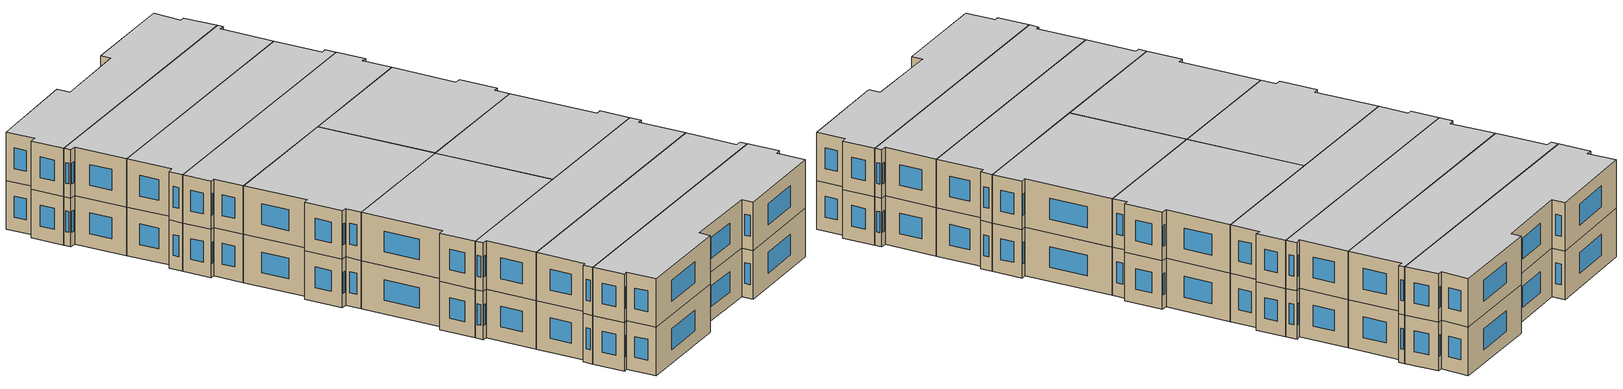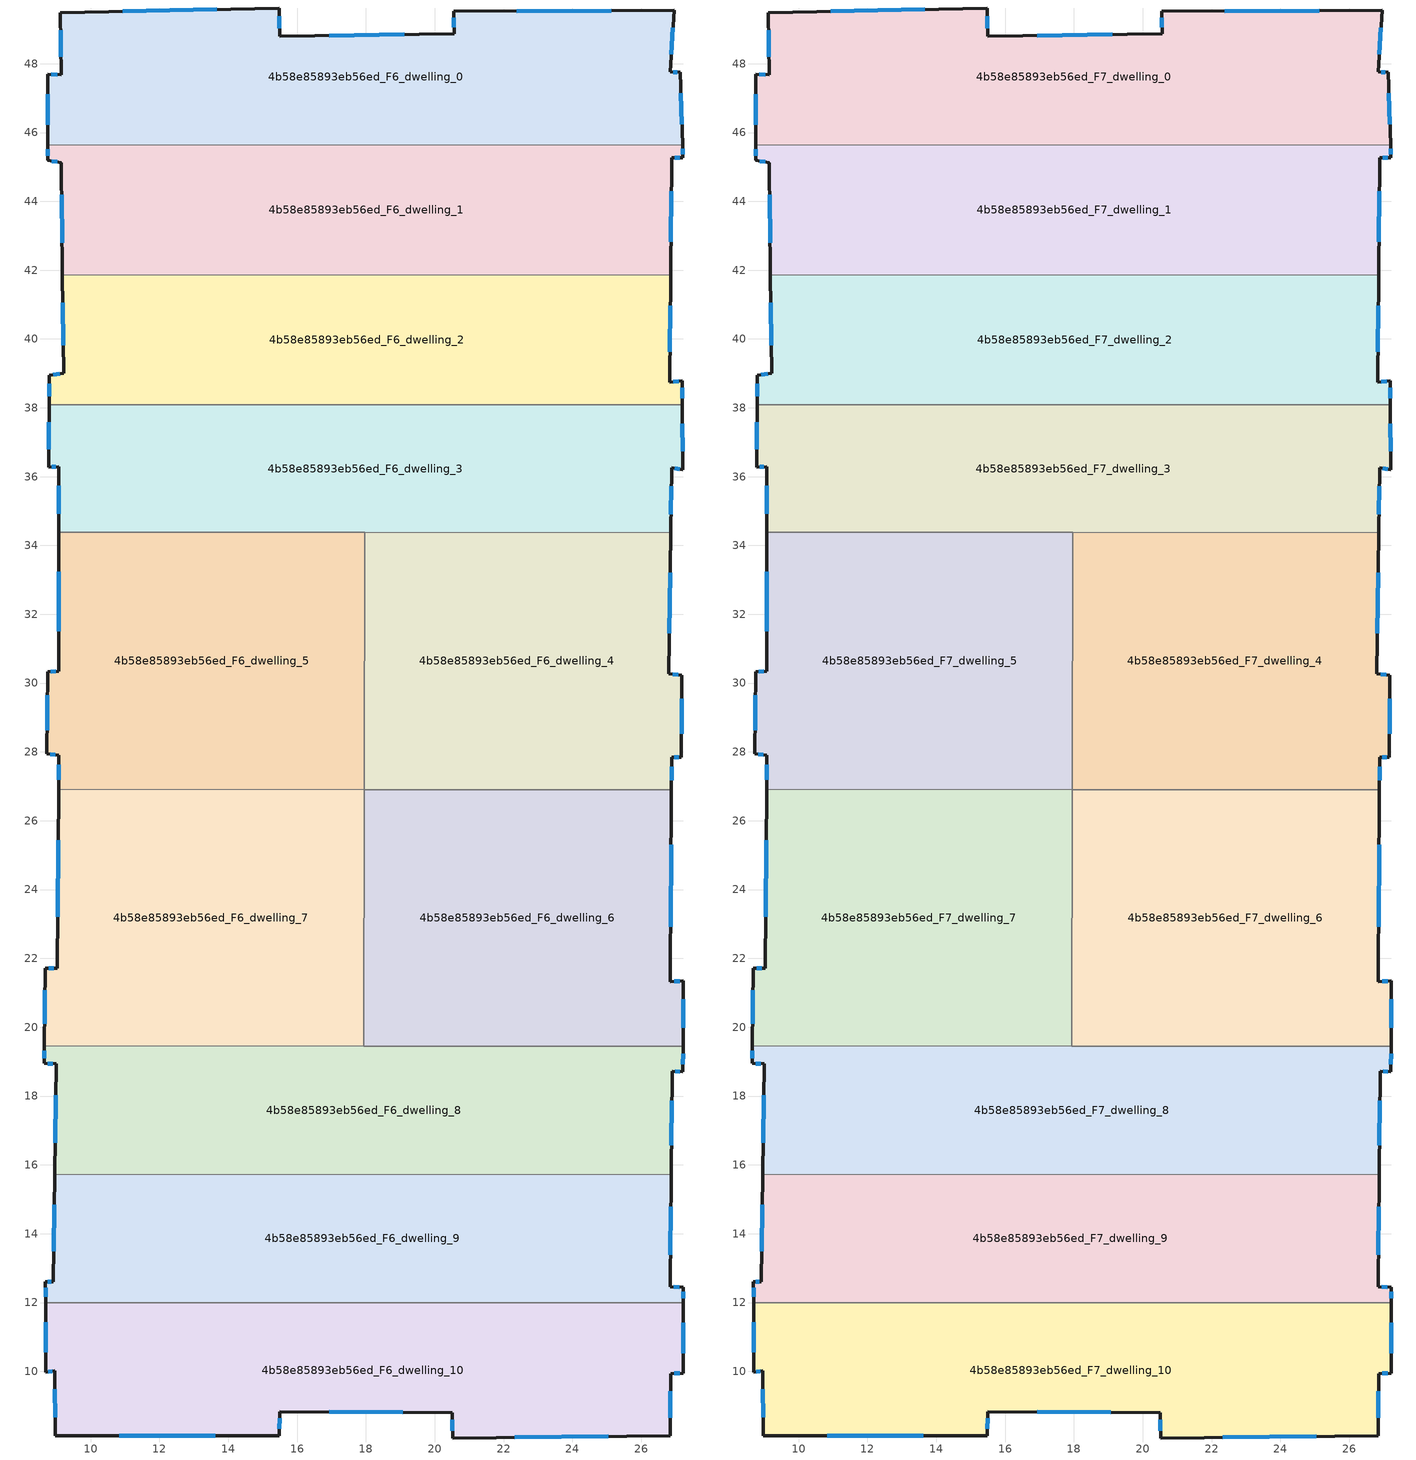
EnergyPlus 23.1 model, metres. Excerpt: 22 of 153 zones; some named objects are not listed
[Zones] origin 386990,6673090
4b58e85893eb56ed_F6_dwelling_0
 floor to 4b58e85893eb56ed_F5_dwelling_0 (EU_floor_Construction): 26.95,49.55 26.84,47.76 27.13,47.75 27.2,45.63 8.75,45.64 8.75,47.69 9.14,47.68 9.12,49.49 15.48,49.62 15.49,48.79 20.56,48.87 20.55,49.52 z18
 wall outside (EU_wall_Construction): 27.2,45.63 27.13,47.75 26.84,47.76 26.95,49.55 20.55,49.52 20.56,48.87 15.49,48.79 15.48,49.62 9.12,49.49 9.14,47.68 8.75,47.69 8.75,45.64 z18:21
 wall to 4b58e85893eb56ed_F6_dwelling_1 (EU_wall_Construction): 8.75,45.64 27.2,45.63 z18:21
 window (EU_Window_Construction): 25.13,49.54 22.38,49.53 / 26.87,48.27 26.92,49.04 / 27.05,47.75 26.92,47.76 / 27.18,46.24 27.15,47.14 / 8.75,47.11 8.75,46.23 / 9.03,47.68 8.86,47.69 / 9.13,48.97 9.14,48.2 / 13.66,49.58 10.94,49.52 / 15.49,49.03 15.48,49.38 / 19.11,48.85 16.94,48.81 / 20.56,49.33 20.56,49.06 z18.86:20.14
4b58e85893eb56ed_F6_dwelling_1
 floor to 4b58e85893eb56ed_F5_dwelling_1 (EU_floor_Construction): 27.2,45.63 27.21,45.27 26.88,45.27 26.85,41.86 9.18,41.87 9.14,45.13 8.75,45.19 8.75,45.64 z18
 wall outside (EU_wall_Construction): 8.75,45.64 8.75,45.19 9.14,45.13 9.18,41.87 / 26.85,41.86 26.88,45.27 27.21,45.27 27.2,45.63 z18:21
 wall to 4b58e85893eb56ed_F6_dwelling_2 (EU_wall_Construction): 9.18,41.87 26.85,41.86 z18:21
 window (EU_Window_Construction): 9.15,44.2 9.17,42.8 / 8.86,45.17 9.03,45.14 / 8.75,45.51 8.75,45.32 / 27.21,45.37 27.2,45.53 / 26.98,45.27 27.12,45.27 / 26.86,42.83 26.87,44.29 z18.86:20.14
4b58e85893eb56ed_F6_dwelling_10
 floor to 4b58e85893eb56ed_F5_dwelling_10 (EU_floor_Construction): 27.22,11.99 27.22,9.95 26.85,9.94 26.85,8.13 20.52,8.06 20.5,8.8 15.5,8.83 15.48,8.12 8.97,8.13 8.95,10.02 8.7,9.97 8.69,12 z18
 wall outside (EU_wall_Construction): 8.69,12 8.7,9.97 8.95,10.02 8.97,8.13 15.48,8.12 15.5,8.83 20.5,8.8 20.52,8.06 26.85,8.13 26.85,9.94 27.22,9.95 27.22,11.99 z18:21
 wall to 4b58e85893eb56ed_F6_dwelling_9 (EU_wall_Construction): 27.22,11.99 8.69,12 z18:21
 window (EU_Window_Construction): 22.33,8.08 25.04,8.11 / 20.51,8.59 20.51,8.27 / 16.93,8.82 19.07,8.81 / 15.48,8.33 15.49,8.63 / 10.83,8.13 13.62,8.13 / 8.96,9.48 8.97,8.67 / 8.77,9.99 8.88,10 / 8.69,11.42 8.7,10.55 / 27.22,10.53 27.22,11.41 / 26.96,9.94 27.11,9.95 / 26.85,8.65 26.85,9.42 z18.86:20.14
4b58e85893eb56ed_F6_dwelling_2
 floor to 4b58e85893eb56ed_F5_dwelling_2 (EU_floor_Construction): 26.85,41.86 26.83,38.75 27.18,38.79 27.19,38.08 8.79,38.09 8.79,38.95 9.22,39 9.18,41.87 z18
 wall outside (EU_wall_Construction): 9.18,41.87 9.22,39 8.79,38.95 8.79,38.09 / 27.19,38.08 27.18,38.79 26.83,38.75 26.85,41.86 z18:21
 wall to 4b58e85893eb56ed_F6_dwelling_3 (EU_wall_Construction): 8.79,38.09 27.19,38.08 z18:21
 window (EU_Window_Construction): 8.79,38.7 8.79,38.34 / 9.1,38.98 8.91,38.96 / 9.19,41.05 9.21,39.82 / 26.84,39.64 26.85,40.97 / 27.08,38.78 26.93,38.76 / 27.19,38.28 27.19,38.59 z18.86:20.14
4b58e85893eb56ed_F6_dwelling_3
 floor to 4b58e85893eb56ed_F5_dwelling_3 (EU_floor_Construction): 27.19,38.08 27.21,36.2 26.88,36.26 26.86,34.37 9.07,34.38 9.07,36.28 8.78,36.28 8.79,38.09 z18
 wall outside (EU_wall_Construction): 8.79,38.09 8.78,36.28 9.07,36.28 9.07,34.38 / 26.86,34.37 26.88,36.26 27.21,36.2 27.19,38.08 z18:21
 wall to 4b58e85893eb56ed_F6_dwelling_4 (EU_wall_Construction): 17.96,34.38 26.86,34.37 z18:21
 wall to 4b58e85893eb56ed_F6_dwelling_5 (EU_wall_Construction): 9.07,34.38 17.96,34.38 z18:21
 window (EU_Window_Construction): 9.07,35.74 9.07,34.93 / 8.86,36.28 8.99,36.28 / 8.79,37.57 8.78,36.8 / 27.2,36.73 27.2,37.54 / 26.97,36.24 27.12,36.21 / 26.86,34.91 26.87,35.72 z18.86:20.14
4b58e85893eb56ed_F6_dwelling_4
 floor to 4b58e85893eb56ed_F5_dwelling_4 (EU_floor_Construction): 26.86,34.37 26.8,30.27 27.18,30.22 27.16,27.85 26.89,27.84 26.88,26.9 17.95,26.91 17.96,34.38 z18
 wall outside (EU_wall_Construction): 26.88,26.9 26.89,27.84 27.16,27.85 27.18,30.22 26.8,30.27 26.86,34.37 z18:21
 wall to 4b58e85893eb56ed_F6_dwelling_5 (EU_wall_Construction): 17.96,34.38 17.95,26.91 z18:21
 wall to 4b58e85893eb56ed_F6_dwelling_6 (EU_wall_Construction): 17.95,26.91 26.88,26.9 z18:21
 window (EU_Window_Construction): 26.88,27.17 26.88,27.57 / 26.82,31.44 26.84,33.2 / 27.08,30.24 26.91,30.26 / 27.17,28.53 27.18,29.54 / 26.97,27.84 27.09,27.85 z18.86:20.14
4b58e85893eb56ed_F6_dwelling_5
 floor to 4b58e85893eb56ed_F5_dwelling_5 (EU_floor_Construction): 17.96,34.38 17.95,26.91 9.07,26.91 9.08,27.91 8.72,27.94 8.76,30.33 9.07,30.35 9.07,34.38 z18
 wall outside (EU_wall_Construction): 9.07,34.38 9.07,30.35 8.76,30.33 8.72,27.94 9.08,27.91 9.07,26.91 z18:21
 wall to 4b58e85893eb56ed_F6_dwelling_7 (EU_wall_Construction): 9.07,26.91 17.95,26.91 z18:21
 window (EU_Window_Construction): 8.82,27.93 8.98,27.92 / 8.75,29.65 8.73,28.63 / 8.98,30.34 8.85,30.34 / 9.07,33.23 9.07,31.5 / 9.08,27.62 9.07,27.2 z18.86:20.14
4b58e85893eb56ed_F6_dwelling_6
 floor to 4b58e85893eb56ed_F5_dwelling_6 (EU_floor_Construction): 26.88,26.9 26.84,21.32 27.23,21.35 27.22,19.45 17.94,19.45 17.95,26.91 z18
 wall outside (EU_wall_Construction): 27.22,19.45 27.23,21.35 26.84,21.32 26.88,26.9 z18:21
 wall to 4b58e85893eb56ed_F6_dwelling_7 (EU_wall_Construction): 17.95,26.91 17.94,19.45 z18:21
 wall to 4b58e85893eb56ed_F6_dwelling_8 (EU_wall_Construction): 17.94,19.45 27.22,19.45 z18:21
 window (EU_Window_Construction): 26.85,22.92 26.87,25.31 / 27.12,21.34 26.95,21.33 / 27.22,19.99 27.22,20.81 z18.86:20.14
4b58e85893eb56ed_F6_dwelling_7
 floor to 4b58e85893eb56ed_F5_dwelling_7 (EU_floor_Construction): 17.95,26.91 17.94,19.45 8.65,19.46 8.68,21.72 9.03,21.72 9.07,26.91 z18
 wall outside (EU_wall_Construction): 9.07,26.91 9.03,21.72 8.68,21.72 8.65,19.46 z18:21
 wall to 4b58e85893eb56ed_F6_dwelling_8 (EU_wall_Construction): 8.65,19.46 17.94,19.45 z18:21
 window (EU_Window_Construction): 8.93,21.72 8.78,21.72 / 9.06,25.43 9.04,23.2 / 8.67,21.07 8.66,20.1 z18.86:20.14
4b58e85893eb56ed_F6_dwelling_8
 floor to 4b58e85893eb56ed_F5_dwelling_8 (EU_floor_Construction): 27.22,19.45 27.21,18.71 26.89,18.72 26.87,15.72 8.96,15.73 9,18.94 8.65,18.95 8.65,19.46 z18
 wall outside (EU_wall_Construction): 8.65,19.46 8.65,18.95 9,18.94 8.96,15.73 / 26.87,15.72 26.89,18.72 27.21,18.71 27.22,19.45 z18:21
 wall to 4b58e85893eb56ed_F6_dwelling_9 (EU_wall_Construction): 8.96,15.73 26.87,15.72 z18:21
 window (EU_Window_Construction): 8.99,18.02 8.97,16.65 / 8.75,18.94 8.9,18.94 / 8.65,19.31 8.65,19.09 / 27.21,18.92 27.21,19.24 / 26.98,18.71 27.12,18.71 / 26.87,16.58 26.89,17.86 z18.86:20.14
4b58e85893eb56ed_F6_dwelling_9
 floor to 4b58e85893eb56ed_F5_dwelling_9 (EU_floor_Construction): 26.87,15.72 26.84,12.46 27.22,12.44 27.22,11.99 8.69,12 8.69,12.6 8.91,12.6 8.96,15.73 z18
 wall outside (EU_wall_Construction): 8.96,15.73 8.91,12.6 8.69,12.6 8.69,12 / 27.22,11.99 27.22,12.44 26.84,12.46 26.87,15.72 z18:21
 window (EU_Window_Construction): 8.69,12.43 8.69,12.17 / 8.85,12.6 8.75,12.6 / 8.95,14.84 8.93,13.49 / 26.84,13.39 26.86,14.79 / 27.11,12.45 26.94,12.46 / 27.22,12.12 27.22,12.31 z18.86:20.14
4b58e85893eb56ed_F7_dwelling_0
 floor to 4b58e85893eb56ed_F6_dwelling_0 (EU_floor_Construction): 26.95,49.55 26.84,47.76 27.13,47.75 27.2,45.63 8.75,45.64 8.75,47.69 9.14,47.68 9.12,49.49 15.48,49.62 15.49,48.79 20.56,48.87 20.55,49.52 z21
 wall outside (EU_wall_Construction): 27.2,45.63 27.13,47.75 26.84,47.76 26.95,49.55 20.55,49.52 20.56,48.87 15.49,48.79 15.48,49.62 9.12,49.49 9.14,47.68 8.75,47.69 8.75,45.64 z21:24
 wall to 4b58e85893eb56ed_F7_dwelling_1 (EU_wall_Construction): 8.75,45.64 27.2,45.63 z21:24
 window (EU_Window_Construction): 25.13,49.54 22.38,49.53 / 26.87,48.27 26.92,49.04 / 27.05,47.75 26.92,47.76 / 27.18,46.24 27.15,47.14 / 8.75,47.11 8.75,46.23 / 9.03,47.68 8.86,47.69 / 9.13,48.97 9.14,48.2 / 13.66,49.58 10.94,49.52 / 15.49,49.03 15.48,49.38 / 19.11,48.85 16.94,48.81 / 20.56,49.33 20.56,49.06 z21.86:23.14
 ceiling to 4b58e85893eb56ed_F8_dwelling_0 (EU_floor_Construction): 27.2,45.63 27.13,47.75 26.84,47.76 26.95,49.55 20.55,49.52 20.56,48.87 15.49,48.79 15.48,49.62 9.12,49.49 9.14,47.68 8.75,47.69 8.75,45.64 z24
4b58e85893eb56ed_F7_dwelling_1
 floor to 4b58e85893eb56ed_F6_dwelling_1 (EU_floor_Construction): 27.2,45.63 27.21,45.27 26.88,45.27 26.85,41.86 9.18,41.87 9.14,45.13 8.75,45.19 8.75,45.64 z21
 wall outside (EU_wall_Construction): 8.75,45.64 8.75,45.19 9.14,45.13 9.18,41.87 / 26.85,41.86 26.88,45.27 27.21,45.27 27.2,45.63 z21:24
 wall to 4b58e85893eb56ed_F7_dwelling_2 (EU_wall_Construction): 9.18,41.87 26.85,41.86 z21:24
 window (EU_Window_Construction): 9.15,44.2 9.17,42.8 / 8.86,45.17 9.03,45.14 / 8.75,45.51 8.75,45.32 / 27.21,45.37 27.2,45.53 / 26.98,45.27 27.12,45.27 / 26.86,42.83 26.87,44.29 z21.86:23.14
 ceiling to 4b58e85893eb56ed_F8_dwelling_1 (EU_floor_Construction): 26.85,41.86 26.88,45.27 27.21,45.27 27.2,45.63 8.75,45.64 8.75,45.19 9.14,45.13 9.18,41.87 z24
4b58e85893eb56ed_F7_dwelling_10
 floor to 4b58e85893eb56ed_F6_dwelling_10 (EU_floor_Construction): 27.22,11.99 27.22,9.95 26.85,9.94 26.85,8.13 20.52,8.06 20.5,8.8 15.5,8.83 15.48,8.12 8.97,8.13 8.95,10.02 8.7,9.97 8.69,12 z21
 wall outside (EU_wall_Construction): 8.69,12 8.7,9.97 8.95,10.02 8.97,8.13 15.48,8.12 15.5,8.83 20.5,8.8 20.52,8.06 26.85,8.13 26.85,9.94 27.22,9.95 27.22,11.99 z21:24
 wall to 4b58e85893eb56ed_F7_dwelling_9 (EU_wall_Construction): 27.22,11.99 8.69,12 z21:24
 window (EU_Window_Construction): 22.33,8.08 25.04,8.11 / 20.51,8.59 20.51,8.27 / 16.93,8.82 19.07,8.81 / 15.48,8.33 15.49,8.63 / 10.83,8.13 13.62,8.13 / 8.96,9.48 8.97,8.67 / 8.77,9.99 8.88,10 / 8.69,11.42 8.7,10.55 / 27.22,10.53 27.22,11.41 / 26.96,9.94 27.11,9.95 / 26.85,8.65 26.85,9.42 z21.86:23.14
 ceiling to 4b58e85893eb56ed_F8_dwelling_10 (EU_floor_Construction): 26.85,8.13 26.85,9.94 27.22,9.95 27.22,11.99 8.69,12 8.7,9.97 8.95,10.02 8.97,8.13 15.48,8.12 15.5,8.83 20.5,8.8 20.52,8.06 z24
4b58e85893eb56ed_F7_dwelling_2
 floor to 4b58e85893eb56ed_F6_dwelling_2 (EU_floor_Construction): 26.85,41.86 26.83,38.75 27.18,38.79 27.19,38.08 8.79,38.09 8.79,38.95 9.22,39 9.18,41.87 z21
 wall outside (EU_wall_Construction): 9.18,41.87 9.22,39 8.79,38.95 8.79,38.09 / 27.19,38.08 27.18,38.79 26.83,38.75 26.85,41.86 z21:24
 wall to 4b58e85893eb56ed_F7_dwelling_3 (EU_wall_Construction): 8.79,38.09 27.19,38.08 z21:24
 window (EU_Window_Construction): 8.79,38.7 8.79,38.34 / 9.1,38.98 8.91,38.96 / 9.19,41.05 9.21,39.82 / 26.84,39.64 26.85,40.97 / 27.08,38.78 26.93,38.76 / 27.19,38.28 27.19,38.59 z21.86:23.14
 ceiling to 4b58e85893eb56ed_F8_dwelling_2 (EU_floor_Construction): 27.19,38.08 27.18,38.79 26.83,38.75 26.85,41.86 9.18,41.87 9.22,39 8.79,38.95 8.79,38.09 z24
4b58e85893eb56ed_F7_dwelling_3
 floor to 4b58e85893eb56ed_F6_dwelling_3 (EU_floor_Construction): 27.19,38.08 27.21,36.2 26.88,36.26 26.86,34.37 9.07,34.38 9.07,36.28 8.78,36.28 8.79,38.09 z21
 wall outside (EU_wall_Construction): 8.79,38.09 8.78,36.28 9.07,36.28 9.07,34.38 / 26.86,34.37 26.88,36.26 27.21,36.2 27.19,38.08 z21:24
 wall to 4b58e85893eb56ed_F7_dwelling_4 (EU_wall_Construction): 17.96,34.38 26.86,34.37 z21:24
 wall to 4b58e85893eb56ed_F7_dwelling_5 (EU_wall_Construction): 9.07,34.38 17.96,34.38 z21:24
 window (EU_Window_Construction): 9.07,35.74 9.07,34.93 / 8.86,36.28 8.99,36.28 / 8.79,37.57 8.78,36.8 / 27.2,36.73 27.2,37.54 / 26.97,36.24 27.12,36.21 / 26.86,34.91 26.87,35.72 z21.86:23.14
 ceiling to 4b58e85893eb56ed_F8_dwelling_3 (EU_floor_Construction): 26.86,34.37 26.88,36.26 27.21,36.2 27.19,38.08 8.79,38.09 8.78,36.28 9.07,36.28 9.07,34.38 z24
4b58e85893eb56ed_F7_dwelling_4
 floor to 4b58e85893eb56ed_F6_dwelling_4 (EU_floor_Construction): 26.86,34.37 26.8,30.27 27.18,30.22 27.16,27.85 26.89,27.84 26.88,26.9 17.95,26.91 17.96,34.38 z21
 wall outside (EU_wall_Construction): 26.88,26.9 26.89,27.84 27.16,27.85 27.18,30.22 26.8,30.27 26.86,34.37 z21:24
 wall to 4b58e85893eb56ed_F7_dwelling_5 (EU_wall_Construction): 17.96,34.38 17.95,26.91 z21:24
 wall to 4b58e85893eb56ed_F7_dwelling_6 (EU_wall_Construction): 17.95,26.91 26.88,26.9 z21:24
 window (EU_Window_Construction): 26.88,27.17 26.88,27.57 / 26.82,31.44 26.84,33.2 / 27.08,30.24 26.91,30.26 / 27.17,28.53 27.18,29.54 / 26.97,27.84 27.09,27.85 z21.86:23.14
 ceiling to 4b58e85893eb56ed_F8_dwelling_4 (EU_floor_Construction): 26.88,26.9 26.89,27.84 27.16,27.85 27.18,30.22 26.8,30.27 26.86,34.37 17.96,34.38 17.95,26.91 z24
4b58e85893eb56ed_F7_dwelling_5
 floor to 4b58e85893eb56ed_F6_dwelling_5 (EU_floor_Construction): 17.96,34.38 17.95,26.91 9.07,26.91 9.08,27.91 8.72,27.94 8.76,30.33 9.07,30.35 9.07,34.38 z21
 wall outside (EU_wall_Construction): 9.07,34.38 9.07,30.35 8.76,30.33 8.72,27.94 9.08,27.91 9.07,26.91 z21:24
 wall to 4b58e85893eb56ed_F7_dwelling_7 (EU_wall_Construction): 9.07,26.91 17.95,26.91 z21:24
 window (EU_Window_Construction): 8.82,27.93 8.98,27.92 / 8.75,29.65 8.73,28.63 / 8.98,30.34 8.85,30.34 / 9.07,33.23 9.07,31.5 / 9.08,27.62 9.07,27.2 z21.86:23.14
 ceiling to 4b58e85893eb56ed_F8_dwelling_5 (EU_floor_Construction): 17.95,26.91 17.96,34.38 9.07,34.38 9.07,30.35 8.76,30.33 8.72,27.94 9.08,27.91 9.07,26.91 z24
4b58e85893eb56ed_F7_dwelling_6
 floor to 4b58e85893eb56ed_F6_dwelling_6 (EU_floor_Construction): 26.88,26.9 26.84,21.32 27.23,21.35 27.22,19.45 17.94,19.45 17.95,26.91 z21
 wall outside (EU_wall_Construction): 27.22,19.45 27.23,21.35 26.84,21.32 26.88,26.9 z21:24
 wall to 4b58e85893eb56ed_F7_dwelling_7 (EU_wall_Construction): 17.95,26.91 17.94,19.45 z21:24
 wall to 4b58e85893eb56ed_F7_dwelling_8 (EU_wall_Construction): 17.94,19.45 27.22,19.45 z21:24
 window (EU_Window_Construction): 26.85,22.92 26.87,25.31 / 27.12,21.34 26.95,21.33 / 27.22,19.99 27.22,20.81 z21.86:23.14
 ceiling to 4b58e85893eb56ed_F8_dwelling_6 (EU_floor_Construction): 27.22,19.45 27.23,21.35 26.84,21.32 26.88,26.9 17.95,26.91 17.94,19.45 z24
4b58e85893eb56ed_F7_dwelling_7
 floor to 4b58e85893eb56ed_F6_dwelling_7 (EU_floor_Construction): 17.95,26.91 17.94,19.45 8.65,19.46 8.68,21.72 9.03,21.72 9.07,26.91 z21
 wall outside (EU_wall_Construction): 9.07,26.91 9.03,21.72 8.68,21.72 8.65,19.46 z21:24
 wall to 4b58e85893eb56ed_F7_dwelling_8 (EU_wall_Construction): 8.65,19.46 17.94,19.45 z21:24
 window (EU_Window_Construction): 8.93,21.72 8.78,21.72 / 9.06,25.43 9.04,23.2 / 8.67,21.07 8.66,20.1 z21.86:23.14
 ceiling to 4b58e85893eb56ed_F8_dwelling_7 (EU_floor_Construction): 17.94,19.45 17.95,26.91 9.07,26.91 9.03,21.72 8.68,21.72 8.65,19.46 z24
4b58e85893eb56ed_F7_dwelling_8
 floor to 4b58e85893eb56ed_F6_dwelling_8 (EU_floor_Construction): 27.22,19.45 27.21,18.71 26.89,18.72 26.87,15.72 8.96,15.73 9,18.94 8.65,18.95 8.65,19.46 z21
 wall outside (EU_wall_Construction): 8.65,19.46 8.65,18.95 9,18.94 8.96,15.73 / 26.87,15.72 26.89,18.72 27.21,18.71 27.22,19.45 z21:24
 wall to 4b58e85893eb56ed_F7_dwelling_9 (EU_wall_Construction): 8.96,15.73 26.87,15.72 z21:24
 window (EU_Window_Construction): 8.99,18.02 8.97,16.65 / 8.75,18.94 8.9,18.94 / 8.65,19.31 8.65,19.09 / 27.21,18.92 27.21,19.24 / 26.98,18.71 27.12,18.71 / 26.87,16.58 26.89,17.86 z21.86:23.14
 ceiling to 4b58e85893eb56ed_F8_dwelling_8 (EU_floor_Construction): 26.87,15.72 26.89,18.72 27.21,18.71 27.22,19.45 8.65,19.46 8.65,18.95 9,18.94 8.96,15.73 z24
4b58e85893eb56ed_F7_dwelling_9
 floor to 4b58e85893eb56ed_F6_dwelling_9 (EU_floor_Construction): 26.87,15.72 26.84,12.46 27.22,12.44 27.22,11.99 8.69,12 8.69,12.6 8.91,12.6 8.96,15.73 z21
 wall outside (EU_wall_Construction): 8.96,15.73 8.91,12.6 8.69,12.6 8.69,12 / 27.22,11.99 27.22,12.44 26.84,12.46 26.87,15.72 z21:24
 window (EU_Window_Construction): 8.69,12.43 8.69,12.17 / 8.85,12.6 8.75,12.6 / 8.95,14.84 8.93,13.49 / 26.84,13.39 26.86,14.79 / 27.11,12.45 26.94,12.46 / 27.22,12.12 27.22,12.31 z21.86:23.14
 ceiling to 4b58e85893eb56ed_F8_dwelling_9 (EU_floor_Construction): 27.22,11.99 27.22,12.44 26.84,12.46 26.87,15.72 8.96,15.73 8.91,12.6 8.69,12.6 8.69,12 z24
[Building]
EU S2 Campaign: North Axis=0; Terrain=City; Solar Distribution=FullExterior
[Site:Location]
Helsinki-Vantaa.AP: Latitude=60.317; Longitude=24.963; Time Zone=2; Elevation=54.6
[SizingPeriod:WeatherFileDays]
AnnualSizingPeriod: Begin Month=1; Begin Day of Month=1; End Month=12; End Day of Month=31; Day of Week for Start Day=Monday; Use Weather File Daylight Saving Period=No; Use Weather File Rain and Snow Indicators=No
[MATERIAL]
EU_InternalMass_Material: Roughness=MediumRough; Thickness=0.1; Conductivity=1; Density=1800; Specific Heat=900; Thermal Absorptance=0.9; Solar Absorptance=0.7; Visible Absorptance=0.7
[MATERIAL:NOMASS] Roughness=MediumRough; Thermal Absorptance=0.9; Solar Absorptance=0.7; Visible Absorptance=0.7
Name | Thermal Resistance
EU_wall_NoMass | 1.10183
EU_floor_NoMass | 1.70606
[WINDOWMATERIAL:SIMPLEGLAZINGSYSTEM]
EU_Window_SimpleGlazing: UFactor=3.11035; Solar Heat Gain Coefficient=0.8; Visible Transmittance=0.8
[CONSTRUCTION]
EU_wall_Construction: EU_wall_NoMass
EU_floor_Construction: EU_floor_NoMass
EU_Window_Construction: EU_Window_SimpleGlazing
EU_InternalMass_Construction: EU_InternalMass_Material
[ZONE] Type=1; Multiplier=1; Ceiling Height=autocalculate; Floor Area=autocalculate; Part of Total Floor Area=Yes
Name | Volume
4b58e85893eb56ed_F6_dwelling_0; 4b58e85893eb56ed_F7_dwelling_0 | 201.502
4b58e85893eb56ed_F6_dwelling_1; 4b58e85893eb56ed_F7_dwelling_1 | 201.472
4b58e85893eb56ed_F6_dwelling_10; 4b58e85893eb56ed_F7_dwelling_10 | 201.491
4b58e85893eb56ed_F6_dwelling_2; 4b58e85893eb56ed_F7_dwelling_2; 4b58e85893eb56ed_F6_dwelling_4; 4b58e85893eb56ed_F7_dwelling_4; 4b58e85893eb56ed_F6_dwelling_7; 4b58e85893eb56ed_F7_dwelling_7 | 201.483
4b58e85893eb56ed_F6_dwelling_3; 4b58e85893eb56ed_F7_dwelling_3 | 201.488
4b58e85893eb56ed_F6_dwelling_5; 4b58e85893eb56ed_F7_dwelling_5 | 201.493
4b58e85893eb56ed_F6_dwelling_6; 4b58e85893eb56ed_F7_dwelling_6 | 201.494
4b58e85893eb56ed_F6_dwelling_8; 4b58e85893eb56ed_F7_dwelling_8 | 201.497
4b58e85893eb56ed_F6_dwelling_9; 4b58e85893eb56ed_F7_dwelling_9 | 201.473
[INTERNALMASS] Construction=EU_InternalMass_Construction
Name | Zone or ZoneList | Surface Area
4b58e85893eb56ed_F6_dwelling_0_EU_InternalMass | 4b58e85893eb56ed_F6_dwelling_0 | 67.1672
4b58e85893eb56ed_F6_dwelling_1_EU_InternalMass | 4b58e85893eb56ed_F6_dwelling_1 | 67.1578
4b58e85893eb56ed_F6_dwelling_2_EU_InternalMass | 4b58e85893eb56ed_F6_dwelling_2 | 67.1612
4b58e85893eb56ed_F6_dwelling_3_EU_InternalMass | 4b58e85893eb56ed_F6_dwelling_3 | 67.1629
4b58e85893eb56ed_F6_dwelling_4_EU_InternalMass | 4b58e85893eb56ed_F6_dwelling_4 | 67.161
4b58e85893eb56ed_F6_dwelling_5_EU_InternalMass | 4b58e85893eb56ed_F6_dwelling_5 | 67.1645
4b58e85893eb56ed_F6_dwelling_6_EU_InternalMass | 4b58e85893eb56ed_F6_dwelling_6 | 67.1639
4b58e85893eb56ed_F6_dwelling_7_EU_InternalMass | 4b58e85893eb56ed_F6_dwelling_7 | 67.1611
4b58e85893eb56ed_F6_dwelling_8_EU_InternalMass | 4b58e85893eb56ed_F6_dwelling_8 | 67.1652
4b58e85893eb56ed_F6_dwelling_9_EU_InternalMass | 4b58e85893eb56ed_F6_dwelling_9 | 67.1577
4b58e85893eb56ed_F6_dwelling_10_EU_InternalMass | 4b58e85893eb56ed_F6_dwelling_10 | 67.1641
4b58e85893eb56ed_F7_dwelling_0_EU_InternalMass | 4b58e85893eb56ed_F7_dwelling_0 | 67.1672
4b58e85893eb56ed_F7_dwelling_1_EU_InternalMass | 4b58e85893eb56ed_F7_dwelling_1 | 67.1578
4b58e85893eb56ed_F7_dwelling_2_EU_InternalMass | 4b58e85893eb56ed_F7_dwelling_2 | 67.1612
4b58e85893eb56ed_F7_dwelling_3_EU_InternalMass | 4b58e85893eb56ed_F7_dwelling_3 | 67.1629
4b58e85893eb56ed_F7_dwelling_4_EU_InternalMass | 4b58e85893eb56ed_F7_dwelling_4 | 67.161
4b58e85893eb56ed_F7_dwelling_5_EU_InternalMass | 4b58e85893eb56ed_F7_dwelling_5 | 67.1645
4b58e85893eb56ed_F7_dwelling_6_EU_InternalMass | 4b58e85893eb56ed_F7_dwelling_6 | 67.1639
4b58e85893eb56ed_F7_dwelling_7_EU_InternalMass | 4b58e85893eb56ed_F7_dwelling_7 | 67.1611
4b58e85893eb56ed_F7_dwelling_8_EU_InternalMass | 4b58e85893eb56ed_F7_dwelling_8 | 67.1652
4b58e85893eb56ed_F7_dwelling_9_EU_InternalMass | 4b58e85893eb56ed_F7_dwelling_9 | 67.1577
4b58e85893eb56ed_F7_dwelling_10_EU_InternalMass | 4b58e85893eb56ed_F7_dwelling_10 | 67.1641
[OTHEREQUIPMENT] Fuel Type=Electricity; Design Level Calculation Method=Watts/Area; Power per Zone Floor Area=1; Fraction Latent=0; Fraction Radiant=0; Fraction Lost=0; Carbon Dioxide Generation Rate=0; EndUse Subcategory=EU_Step8_InternalGains
Name | Zone or ZoneList or Space or SpaceList | Schedule
EU_Step8_InternalGain_4b58e85893eb56ed_F6_dwelling_0_f000 | 4b58e85893eb56ed_F6_dwelling_0 | EU_Step8_GainSchedule_4b58e85893eb56ed_F6_dwelling_0_f000
EU_Step8_InternalGain_4b58e85893eb56ed_F6_dwelling_1_f000 | 4b58e85893eb56ed_F6_dwelling_1 | EU_Step8_GainSchedule_4b58e85893eb56ed_F6_dwelling_1_f000
EU_Step8_InternalGain_4b58e85893eb56ed_F6_dwelling_2_f000 | 4b58e85893eb56ed_F6_dwelling_2 | EU_Step8_GainSchedule_4b58e85893eb56ed_F6_dwelling_2_f000
EU_Step8_InternalGain_4b58e85893eb56ed_F6_dwelling_3_f000 | 4b58e85893eb56ed_F6_dwelling_3 | EU_Step8_GainSchedule_4b58e85893eb56ed_F6_dwelling_3_f000
EU_Step8_InternalGain_4b58e85893eb56ed_F6_dwelling_4_f000 | 4b58e85893eb56ed_F6_dwelling_4 | EU_Step8_GainSchedule_4b58e85893eb56ed_F6_dwelling_4_f000
EU_Step8_InternalGain_4b58e85893eb56ed_F6_dwelling_5_f000 | 4b58e85893eb56ed_F6_dwelling_5 | EU_Step8_GainSchedule_4b58e85893eb56ed_F6_dwelling_5_f000
EU_Step8_InternalGain_4b58e85893eb56ed_F6_dwelling_6_f000 | 4b58e85893eb56ed_F6_dwelling_6 | EU_Step8_GainSchedule_4b58e85893eb56ed_F6_dwelling_6_f000
EU_Step8_InternalGain_4b58e85893eb56ed_F6_dwelling_7_f000 | 4b58e85893eb56ed_F6_dwelling_7 | EU_Step8_GainSchedule_4b58e85893eb56ed_F6_dwelling_7_f000
EU_Step8_InternalGain_4b58e85893eb56ed_F6_dwelling_8_f000 | 4b58e85893eb56ed_F6_dwelling_8 | EU_Step8_GainSchedule_4b58e85893eb56ed_F6_dwelling_8_f000
EU_Step8_InternalGain_4b58e85893eb56ed_F6_dwelling_9_f000 | 4b58e85893eb56ed_F6_dwelling_9 | EU_Step8_GainSchedule_4b58e85893eb56ed_F6_dwelling_9_f000
EU_Step8_InternalGain_4b58e85893eb56ed_F6_dwelling_10_f000 | 4b58e85893eb56ed_F6_dwelling_10 | EU_Step8_GainSchedule_4b58e85893eb56ed_F6_dwelling_10_f000
EU_Step8_InternalGain_4b58e85893eb56ed_F7_dwelling_0_f000 | 4b58e85893eb56ed_F7_dwelling_0 | EU_Step8_GainSchedule_4b58e85893eb56ed_F7_dwelling_0_f000
EU_Step8_InternalGain_4b58e85893eb56ed_F7_dwelling_1_f000 | 4b58e85893eb56ed_F7_dwelling_1 | EU_Step8_GainSchedule_4b58e85893eb56ed_F7_dwelling_1_f000
EU_Step8_InternalGain_4b58e85893eb56ed_F7_dwelling_2_f000 | 4b58e85893eb56ed_F7_dwelling_2 | EU_Step8_GainSchedule_4b58e85893eb56ed_F7_dwelling_2_f000
EU_Step8_InternalGain_4b58e85893eb56ed_F7_dwelling_3_f000 | 4b58e85893eb56ed_F7_dwelling_3 | EU_Step8_GainSchedule_4b58e85893eb56ed_F7_dwelling_3_f000
EU_Step8_InternalGain_4b58e85893eb56ed_F7_dwelling_4_f000 | 4b58e85893eb56ed_F7_dwelling_4 | EU_Step8_GainSchedule_4b58e85893eb56ed_F7_dwelling_4_f000
EU_Step8_InternalGain_4b58e85893eb56ed_F7_dwelling_5_f000 | 4b58e85893eb56ed_F7_dwelling_5 | EU_Step8_GainSchedule_4b58e85893eb56ed_F7_dwelling_5_f000
EU_Step8_InternalGain_4b58e85893eb56ed_F7_dwelling_6_f000 | 4b58e85893eb56ed_F7_dwelling_6 | EU_Step8_GainSchedule_4b58e85893eb56ed_F7_dwelling_6_f000
EU_Step8_InternalGain_4b58e85893eb56ed_F7_dwelling_7_f000 | 4b58e85893eb56ed_F7_dwelling_7 | EU_Step8_GainSchedule_4b58e85893eb56ed_F7_dwelling_7_f000
EU_Step8_InternalGain_4b58e85893eb56ed_F7_dwelling_8_f000 | 4b58e85893eb56ed_F7_dwelling_8 | EU_Step8_GainSchedule_4b58e85893eb56ed_F7_dwelling_8_f000
EU_Step8_InternalGain_4b58e85893eb56ed_F7_dwelling_9_f000 | 4b58e85893eb56ed_F7_dwelling_9 | EU_Step8_GainSchedule_4b58e85893eb56ed_F7_dwelling_9_f000
EU_Step8_InternalGain_4b58e85893eb56ed_F7_dwelling_10_f000 | 4b58e85893eb56ed_F7_dwelling_10 | EU_Step8_GainSchedule_4b58e85893eb56ed_F7_dwelling_10_f000
[ZONEVENTILATION:DESIGNFLOWRATE] Schedule=EU_AlwaysOn; Design Flow Rate Calculation Method=AirChanges/Hour; Air Changes per Hour=0.756316; Ventilation Type=Natural; Fan Pressure Rise=0; Fan Total Efficiency=1; Constant Term Coefficient=1; Temperature Term Coefficient=0; Velocity Term Coefficient=0; Velocity Squared Term Coefficient=0; Minimum Indoor Temperature=-100; Maximum Indoor Temperature=100; Delta Temperature=-100; Minimum Outdoor Temperature=-100; Maximum Outdoor Temperature=100; Maximum Wind Speed=40
Name | Zone or ZoneList or Space or SpaceList
EU_ConstantAir_4b58e85893eb56ed_F6_dwelling_0 | 4b58e85893eb56ed_F6_dwelling_0
EU_ConstantAir_4b58e85893eb56ed_F6_dwelling_1 | 4b58e85893eb56ed_F6_dwelling_1
EU_ConstantAir_4b58e85893eb56ed_F6_dwelling_2 | 4b58e85893eb56ed_F6_dwelling_2
EU_ConstantAir_4b58e85893eb56ed_F6_dwelling_3 | 4b58e85893eb56ed_F6_dwelling_3
EU_ConstantAir_4b58e85893eb56ed_F6_dwelling_4 | 4b58e85893eb56ed_F6_dwelling_4
EU_ConstantAir_4b58e85893eb56ed_F6_dwelling_5 | 4b58e85893eb56ed_F6_dwelling_5
EU_ConstantAir_4b58e85893eb56ed_F6_dwelling_6 | 4b58e85893eb56ed_F6_dwelling_6
EU_ConstantAir_4b58e85893eb56ed_F6_dwelling_7 | 4b58e85893eb56ed_F6_dwelling_7
EU_ConstantAir_4b58e85893eb56ed_F6_dwelling_8 | 4b58e85893eb56ed_F6_dwelling_8
EU_ConstantAir_4b58e85893eb56ed_F6_dwelling_9 | 4b58e85893eb56ed_F6_dwelling_9
EU_ConstantAir_4b58e85893eb56ed_F6_dwelling_10 | 4b58e85893eb56ed_F6_dwelling_10
EU_ConstantAir_4b58e85893eb56ed_F7_dwelling_0 | 4b58e85893eb56ed_F7_dwelling_0
EU_ConstantAir_4b58e85893eb56ed_F7_dwelling_1 | 4b58e85893eb56ed_F7_dwelling_1
EU_ConstantAir_4b58e85893eb56ed_F7_dwelling_2 | 4b58e85893eb56ed_F7_dwelling_2
EU_ConstantAir_4b58e85893eb56ed_F7_dwelling_3 | 4b58e85893eb56ed_F7_dwelling_3
EU_ConstantAir_4b58e85893eb56ed_F7_dwelling_4 | 4b58e85893eb56ed_F7_dwelling_4
EU_ConstantAir_4b58e85893eb56ed_F7_dwelling_5 | 4b58e85893eb56ed_F7_dwelling_5
EU_ConstantAir_4b58e85893eb56ed_F7_dwelling_6 | 4b58e85893eb56ed_F7_dwelling_6
EU_ConstantAir_4b58e85893eb56ed_F7_dwelling_7 | 4b58e85893eb56ed_F7_dwelling_7
EU_ConstantAir_4b58e85893eb56ed_F7_dwelling_8 | 4b58e85893eb56ed_F7_dwelling_8
EU_ConstantAir_4b58e85893eb56ed_F7_dwelling_9 | 4b58e85893eb56ed_F7_dwelling_9
EU_ConstantAir_4b58e85893eb56ed_F7_dwelling_10 | 4b58e85893eb56ed_F7_dwelling_10
[HVACTEMPLATE:ZONE:IDEALLOADSAIRSYSTEM] System Availability Schedule=EU_AlwaysOn; Maximum Heating Supply Air Temperature=50; Minimum Cooling Supply Air Temperature=13; Maximum Heating Supply Air Humidity Ratio=0.0156; Minimum Cooling Supply Air Humidity Ratio=0.0077; Heating Limit=NoLimit; Cooling Limit=NoLimit; Heating Availability Schedule=EU_AlwaysOn; Cooling Availability Schedule=EU_CoolingOff; Dehumidification Control Type=ConstantSensibleHeatRatio; Cooling Sensible Heat Ratio=0.7; Dehumidification Setpoint=60; Humidification Control Type=None; Humidification Setpoint=30; Outdoor Air Method=None; Outdoor Air Flow Rate per Person=0.00944; Outdoor Air Flow Rate per Zone Floor Area=0; Outdoor Air Flow Rate per Zone=0; Demand Controlled Ventilation Type=None; Outdoor Air Economizer Type=NoEconomizer; Heat Recovery Type=None; Sensible Heat Recovery Effectiveness=0.7; Latent Heat Recovery Effectiveness=0.65
Name | Template Thermostat
4b58e85893eb56ed_F6_dwelling_0 | EU_HeatOnly_4b58e85893eb56ed_F6_dwelling_0
4b58e85893eb56ed_F6_dwelling_1 | EU_HeatOnly_4b58e85893eb56ed_F6_dwelling_1
4b58e85893eb56ed_F6_dwelling_2 | EU_HeatOnly_4b58e85893eb56ed_F6_dwelling_2
4b58e85893eb56ed_F6_dwelling_3 | EU_HeatOnly_4b58e85893eb56ed_F6_dwelling_3
4b58e85893eb56ed_F6_dwelling_4 | EU_HeatOnly_4b58e85893eb56ed_F6_dwelling_4
4b58e85893eb56ed_F6_dwelling_5 | EU_HeatOnly_4b58e85893eb56ed_F6_dwelling_5
4b58e85893eb56ed_F6_dwelling_6 | EU_HeatOnly_4b58e85893eb56ed_F6_dwelling_6
4b58e85893eb56ed_F6_dwelling_7 | EU_HeatOnly_4b58e85893eb56ed_F6_dwelling_7
4b58e85893eb56ed_F6_dwelling_8 | EU_HeatOnly_4b58e85893eb56ed_F6_dwelling_8
4b58e85893eb56ed_F6_dwelling_9 | EU_HeatOnly_4b58e85893eb56ed_F6_dwelling_9
4b58e85893eb56ed_F6_dwelling_10 | EU_HeatOnly_4b58e85893eb56ed_F6_dwelling_10
4b58e85893eb56ed_F7_dwelling_0 | EU_HeatOnly_4b58e85893eb56ed_F7_dwelling_0
4b58e85893eb56ed_F7_dwelling_1 | EU_HeatOnly_4b58e85893eb56ed_F7_dwelling_1
4b58e85893eb56ed_F7_dwelling_2 | EU_HeatOnly_4b58e85893eb56ed_F7_dwelling_2
4b58e85893eb56ed_F7_dwelling_3 | EU_HeatOnly_4b58e85893eb56ed_F7_dwelling_3
4b58e85893eb56ed_F7_dwelling_4 | EU_HeatOnly_4b58e85893eb56ed_F7_dwelling_4
4b58e85893eb56ed_F7_dwelling_5 | EU_HeatOnly_4b58e85893eb56ed_F7_dwelling_5
4b58e85893eb56ed_F7_dwelling_6 | EU_HeatOnly_4b58e85893eb56ed_F7_dwelling_6
4b58e85893eb56ed_F7_dwelling_7 | EU_HeatOnly_4b58e85893eb56ed_F7_dwelling_7
4b58e85893eb56ed_F7_dwelling_8 | EU_HeatOnly_4b58e85893eb56ed_F7_dwelling_8
4b58e85893eb56ed_F7_dwelling_9 | EU_HeatOnly_4b58e85893eb56ed_F7_dwelling_9
4b58e85893eb56ed_F7_dwelling_10 | EU_HeatOnly_4b58e85893eb56ed_F7_dwelling_10
[SIZING:ZONE] Zone Cooling Design Supply Air Temperature Input Method=SupplyAirTemperature; Zone Cooling Design Supply Air Temperature=13; Zone Heating Design Supply Air Temperature Input Method=SupplyAirTemperature; Zone Heating Design Supply Air Temperature=50; Zone Cooling Design Supply Air Humidity Ratio=0.008; Zone Heating Design Supply Air Humidity Ratio=0.008; Cooling Design Air Flow Method=DesignDay; Cooling Design Air Flow Rate=0; Cooling Minimum Air Flow per Zone Floor Area=0.000762; Cooling Minimum Air Flow=0; Cooling Minimum Air Flow Fraction=0.2; Heating Design Air Flow Method=DesignDay; Heating Design Air Flow Rate=0; Heating Maximum Air Flow per Zone Floor Area=0.002032; Heating Maximum Air Flow=0.141576; Heating Maximum Air Flow Fraction=0.3; Account for Dedicated Outdoor Air System=No; Dedicated Outdoor Air System Control Strategy=NeutralSupplyAir; Dedicated Outdoor Air Low Setpoint Temperature for Design=autosize; Dedicated Outdoor Air High Setpoint Temperature for Design=autosize; Zone Load Sizing Method=Sensible Load Only No Latent Load; Zone Latent Cooling Design Supply Air Humidity Ratio Input Method=HumidityRatioDifference; Zone Cooling Design Supply Air Humidity Ratio Difference=0.005; Zone Latent Heating Design Supply Air Humidity Ratio Input Method=HumidityRatioDifference; Zone Humidification Design Supply Air Humidity Ratio Difference=0.005
4b58e85893eb56ed_F6_dwelling_0; 4b58e85893eb56ed_F6_dwelling_1; 4b58e85893eb56ed_F6_dwelling_2; 4b58e85893eb56ed_F6_dwelling_3; 4b58e85893eb56ed_F6_dwelling_4; 4b58e85893eb56ed_F6_dwelling_5; 4b58e85893eb56ed_F6_dwelling_6; 4b58e85893eb56ed_F6_dwelling_7; 4b58e85893eb56ed_F6_dwelling_8; 4b58e85893eb56ed_F6_dwelling_9; 4b58e85893eb56ed_F6_dwelling_10; 4b58e85893eb56ed_F7_dwelling_0; 4b58e85893eb56ed_F7_dwelling_1; 4b58e85893eb56ed_F7_dwelling_2; 4b58e85893eb56ed_F7_dwelling_3; 4b58e85893eb56ed_F7_dwelling_4; 4b58e85893eb56ed_F7_dwelling_5; 4b58e85893eb56ed_F7_dwelling_6; 4b58e85893eb56ed_F7_dwelling_7; 4b58e85893eb56ed_F7_dwelling_8; 4b58e85893eb56ed_F7_dwelling_9; 4b58e85893eb56ed_F7_dwelling_10
[SCHEDULE:CONSTANT]
Name | Hourly Value
EU_AlwaysOn | 1
EU_CoolingOff | 0
[SCHEDULE:FILE] Column Number=1; Rows to Skip at Top=0; Number of Hours of Data=8760; Column Separator=Comma; Interpolate to Timestep=No; Minutes per Item=60; Adjust Schedule for Daylight Savings=Yes
Name | File
EU_Step8_GainSchedule_4b58e85893eb56ed_F6_dwelling_0_f000 | ../../schedules/4b58e85893eb56ed/4b58e85893eb56ed_F6_dwelling_0_f000_gain.csv
EU_Step8_GainSchedule_4b58e85893eb56ed_F6_dwelling_1_f000 | ../../schedules/4b58e85893eb56ed/4b58e85893eb56ed_F6_dwelling_1_f000_gain.csv
EU_Step8_GainSchedule_4b58e85893eb56ed_F6_dwelling_2_f000 | ../../schedules/4b58e85893eb56ed/4b58e85893eb56ed_F6_dwelling_2_f000_gain.csv
EU_Step8_GainSchedule_4b58e85893eb56ed_F6_dwelling_3_f000 | ../../schedules/4b58e85893eb56ed/4b58e85893eb56ed_F6_dwelling_3_f000_gain.csv
EU_Step8_GainSchedule_4b58e85893eb56ed_F6_dwelling_4_f000 | ../../schedules/4b58e85893eb56ed/4b58e85893eb56ed_F6_dwelling_4_f000_gain.csv
EU_Step8_GainSchedule_4b58e85893eb56ed_F6_dwelling_5_f000 | ../../schedules/4b58e85893eb56ed/4b58e85893eb56ed_F6_dwelling_5_f000_gain.csv
EU_Step8_GainSchedule_4b58e85893eb56ed_F6_dwelling_6_f000 | ../../schedules/4b58e85893eb56ed/4b58e85893eb56ed_F6_dwelling_6_f000_gain.csv
EU_Step8_GainSchedule_4b58e85893eb56ed_F6_dwelling_7_f000 | ../../schedules/4b58e85893eb56ed/4b58e85893eb56ed_F6_dwelling_7_f000_gain.csv
EU_Step8_GainSchedule_4b58e85893eb56ed_F6_dwelling_8_f000 | ../../schedules/4b58e85893eb56ed/4b58e85893eb56ed_F6_dwelling_8_f000_gain.csv
EU_Step8_GainSchedule_4b58e85893eb56ed_F6_dwelling_9_f000 | ../../schedules/4b58e85893eb56ed/4b58e85893eb56ed_F6_dwelling_9_f000_gain.csv
EU_Step8_GainSchedule_4b58e85893eb56ed_F6_dwelling_10_f000 | ../../schedules/4b58e85893eb56ed/4b58e85893eb56ed_F6_dwelling_10_f000_gain.csv
EU_Step8_GainSchedule_4b58e85893eb56ed_F7_dwelling_0_f000 | ../../schedules/4b58e85893eb56ed/4b58e85893eb56ed_F7_dwelling_0_f000_gain.csv
EU_Step8_GainSchedule_4b58e85893eb56ed_F7_dwelling_1_f000 | ../../schedules/4b58e85893eb56ed/4b58e85893eb56ed_F7_dwelling_1_f000_gain.csv
EU_Step8_GainSchedule_4b58e85893eb56ed_F7_dwelling_2_f000 | ../../schedules/4b58e85893eb56ed/4b58e85893eb56ed_F7_dwelling_2_f000_gain.csv
EU_Step8_GainSchedule_4b58e85893eb56ed_F7_dwelling_3_f000 | ../../schedules/4b58e85893eb56ed/4b58e85893eb56ed_F7_dwelling_3_f000_gain.csv
EU_Step8_GainSchedule_4b58e85893eb56ed_F7_dwelling_4_f000 | ../../schedules/4b58e85893eb56ed/4b58e85893eb56ed_F7_dwelling_4_f000_gain.csv
EU_Step8_GainSchedule_4b58e85893eb56ed_F7_dwelling_5_f000 | ../../schedules/4b58e85893eb56ed/4b58e85893eb56ed_F7_dwelling_5_f000_gain.csv
EU_Step8_GainSchedule_4b58e85893eb56ed_F7_dwelling_6_f000 | ../../schedules/4b58e85893eb56ed/4b58e85893eb56ed_F7_dwelling_6_f000_gain.csv
EU_Step8_GainSchedule_4b58e85893eb56ed_F7_dwelling_7_f000 | ../../schedules/4b58e85893eb56ed/4b58e85893eb56ed_F7_dwelling_7_f000_gain.csv
EU_Step8_GainSchedule_4b58e85893eb56ed_F7_dwelling_8_f000 | ../../schedules/4b58e85893eb56ed/4b58e85893eb56ed_F7_dwelling_8_f000_gain.csv
EU_Step8_GainSchedule_4b58e85893eb56ed_F7_dwelling_9_f000 | ../../schedules/4b58e85893eb56ed/4b58e85893eb56ed_F7_dwelling_9_f000_gain.csv
EU_Step8_GainSchedule_4b58e85893eb56ed_F7_dwelling_10_f000 | ../../schedules/4b58e85893eb56ed/4b58e85893eb56ed_F7_dwelling_10_f000_gain.csv
